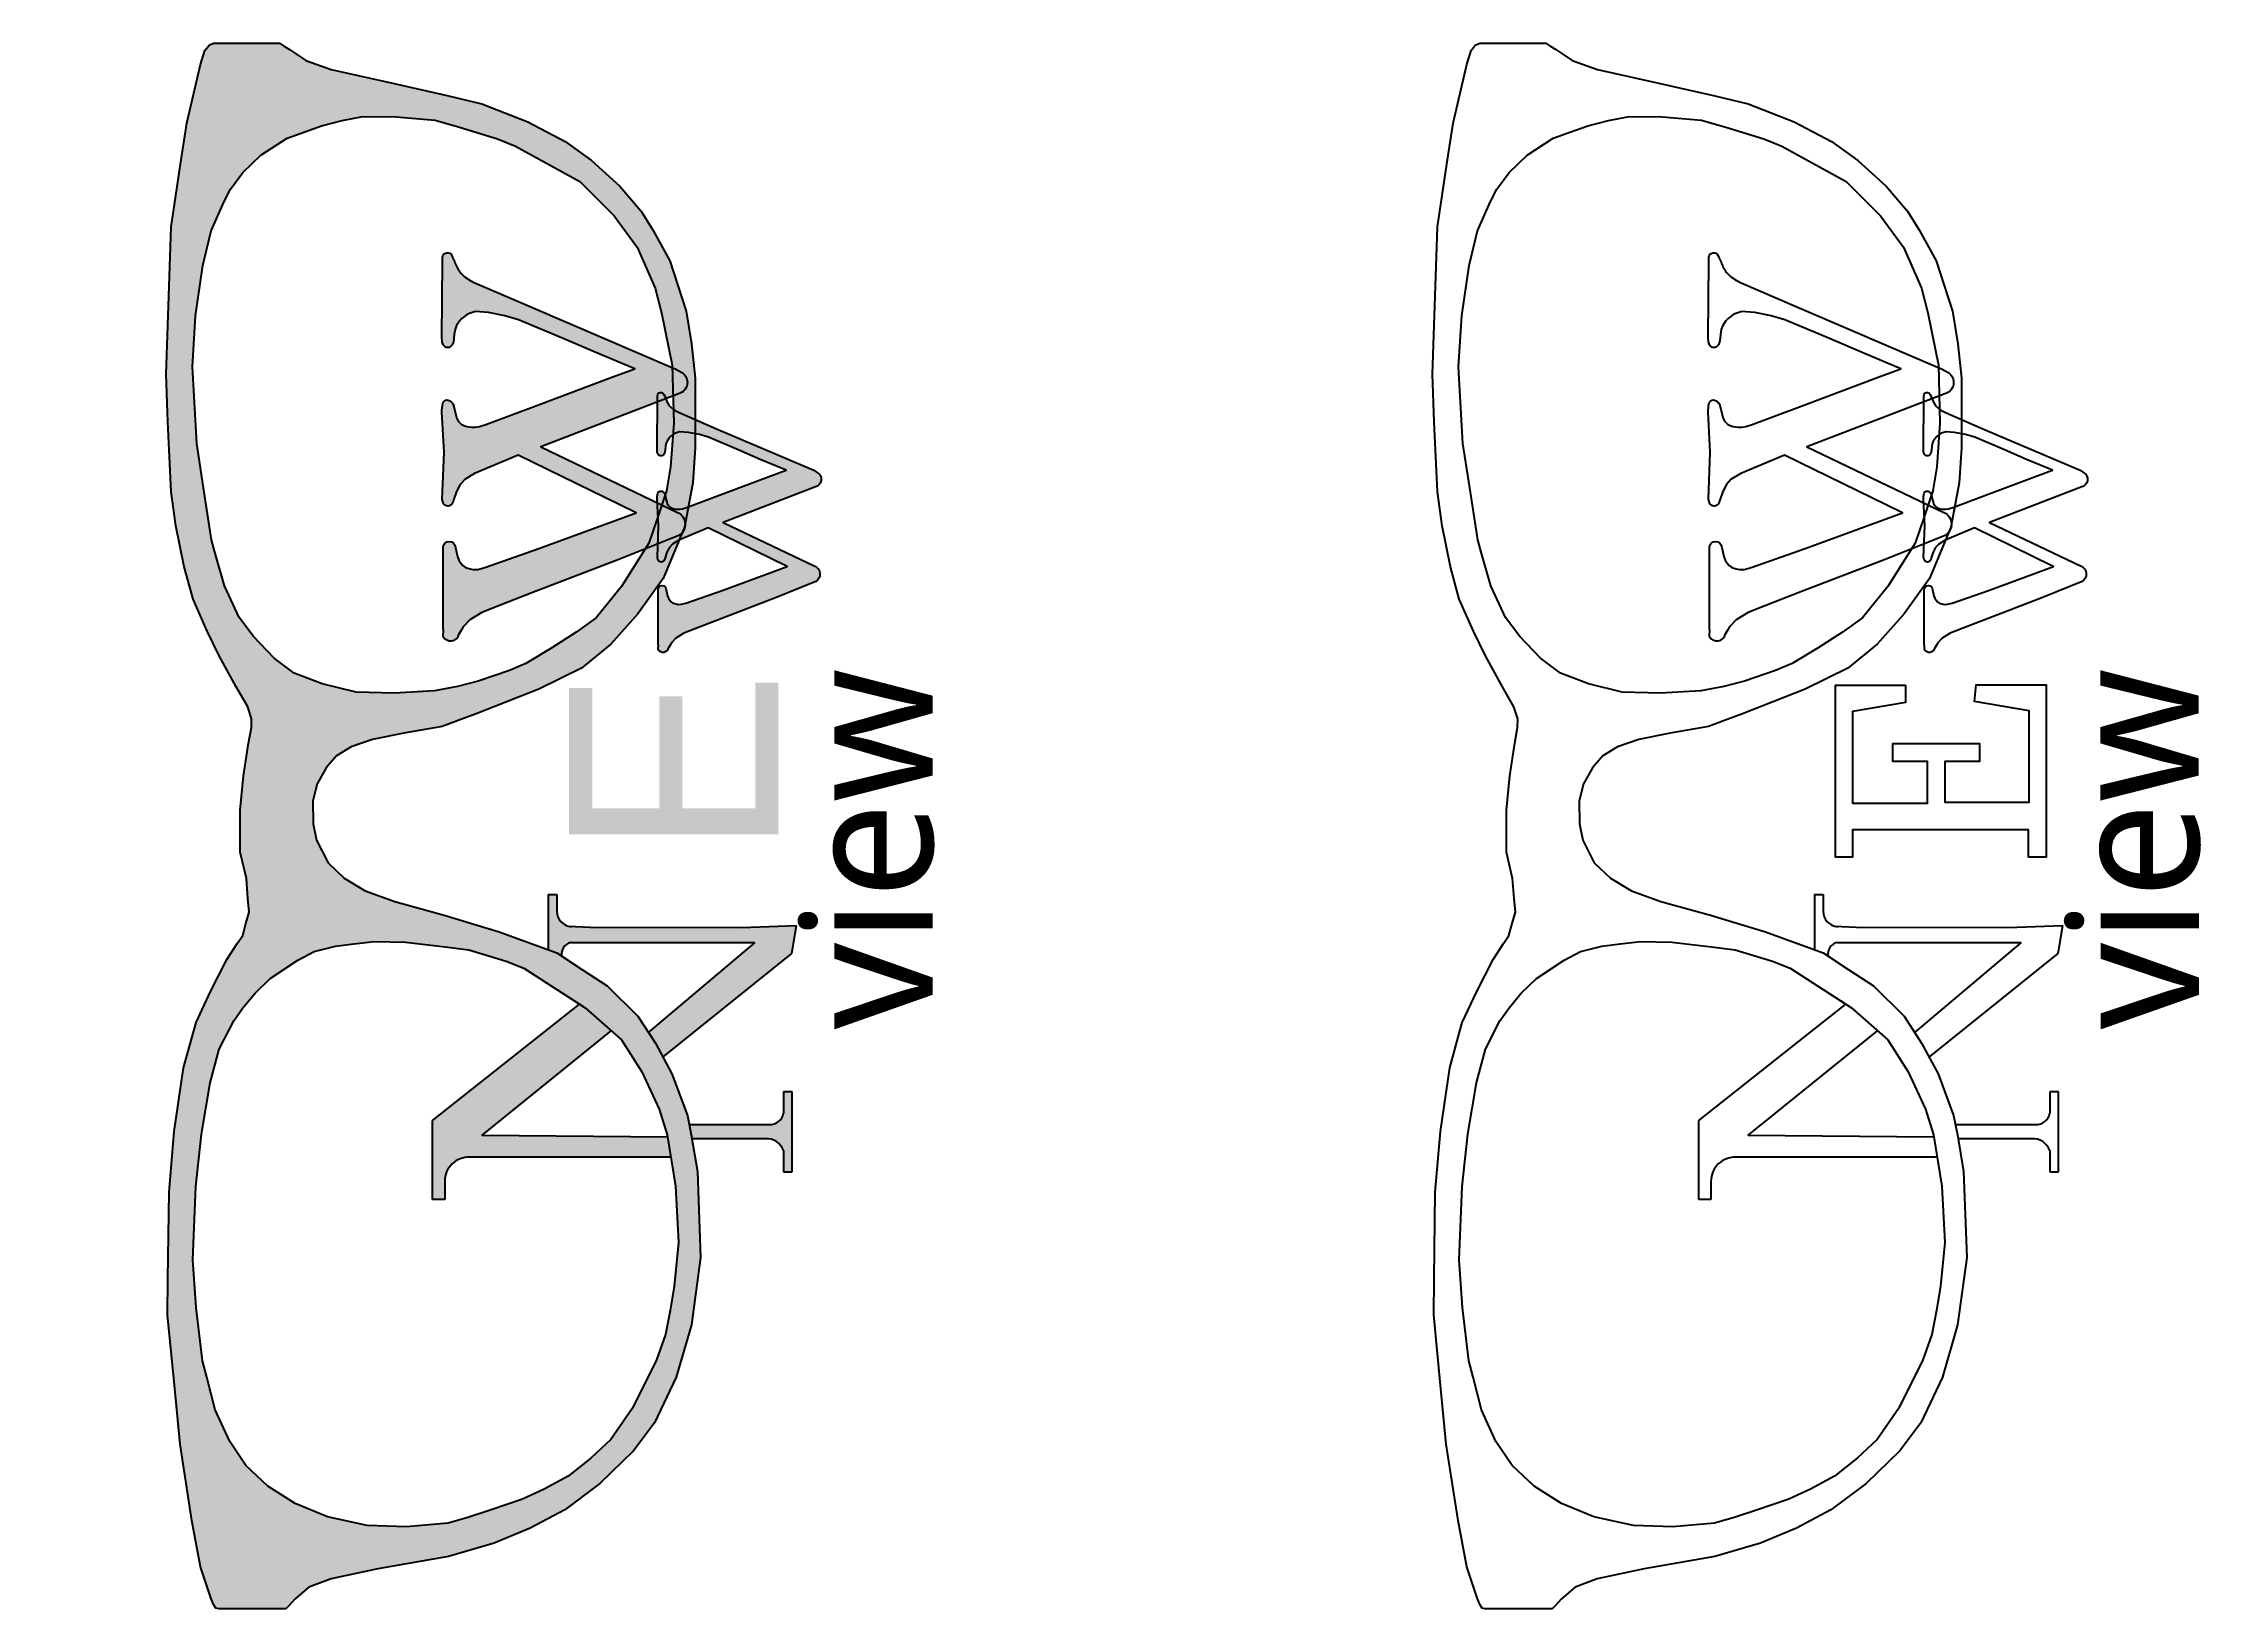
# Model space of a CAD drawing. Header units: millimetres. Extents: x -88727164121 to 1409438023, y -488056698 to 235964078476.
# Drawn here: x -109679971 to -109457376, y 8728565268 to 8728726762 of the extents above; entities that cross this region are included whole.
import ezdxf

# ---------------------------------------------------------------- set-up
doc = ezdxf.new("R2010")
doc.units = ezdxf.units.MM
doc.header["$MEASUREMENT"] = 0
doc.styles.add('Annotative', font='GOST Common.ttf')
doc.styles.add('MtXpl_Javanese_Text', font='javatext.ttf')

# ---------------------------------------------------------------- blocks, each defined once
blk = doc.blocks.new('W')
at = {"color": 123}
for points in [[(-266994, 736859), (-266792, 735952), (-266640, 735561), (-266452, 735260), (-266230, 735002), (-265960, 734818), (-265493, 734684), (-265174, 734593), (-264694, 734620), (-263977, 734800), (-258387, 736752), (-248354, 740465), (-248475, 740524), (-260516, 746405), (-265040, 744520), (-266010, 743913), (-266518, 743358), (-266888, 742665), (-267190, 741766), (-267282, 741490, -0.7105247), (-268271, 741479), (-268368, 741872), (-268175, 746708), (-268391, 750820, -0.0796475), (-268293, 751740, -0.5345049), (-267548, 751990, -0.0713952), (-267239, 751671, -0.1766194), (-267192, 751509), (-266855, 750169), (-266668, 749860), (-266411, 749605), (-266195, 749490), (-265956, 749398), (-265800, 749342), (-265586, 749303), (-265301, 749288), (-264936, 749298), (-264513, 749365), (-263860, 749557), (-258690, 751477), (-250857, 754431), (-248504, 755318), (-252509, 756970), (-255893, 758417), (-260479, 760365), (-261889, 760781), (-263588, 761123), (-264930, 761202), (-265746, 760945), (-266338, 760489), (-266591, 760209), (-266877, 759777), (-267040, 759360), (-267126, 758890), (-267148, 758419), (-267212, 758060), (-267212, 758060), (-267346, 757777, -0.6389092), (-268250, 757784), (-268378, 758095), (-268391, 758568), (-268343, 766349), (-268338, 766776, -0.8124983), (-267355, 766971, 0.0015157), (-266893, 765891, 0.1069856), (-266227, 764960, 0.0844409), (-264993, 764172), (-259235, 761690), (-244254, 755278), (-243651, 754913, -0.6716015), (-243995, 752723), (-258204, 747247), (-244078, 740498, -0.5893809), (-243935, 738115), (-250142, 735642), (-259109, 732188), (-262450, 730876), (-264263, 730178), (-265516, 729395), (-266189, 728690), (-266612, 727969), (-266407, 728317)], [(-268269, 728398), (-268269, 736859, -1), (-266994, 736859, 0)], [(-268286, 727716, 0.7118974), (-266612, 727969, 10.8744095)]]:
    blk.add_lwpolyline(points, format="xyb", dxfattribs=at)
blk.add_lwpolyline([(-268269, 728398), (-268287, 727716)], dxfattribs=at)

msp = doc.modelspace()

# ---------------------------------------------------------------- hatches: boundary and pattern name
at = {"true_color": 0x10b2cb}
h = msp.add_hatch(color=142, dxfattribs=at)
h.dxf.hatch_style = 1
h.paths.add_polyline_path([(-109649714.5, 8728653240.3), (-109648183.6, 8728654194.9), (-109645983.1, 8728654926), (-109642772.8, 8728655599), (-109638816.4, 8728656287), (-109636888.9, 8728656997.7), (-109635284.3, 8728657589.4), (-109628843.2, 8728660117), (-109624428.2, 8728662304), (-109621399.6, 8728664775.3), (-109618607.7, 8728667883), (-109615999.5, 8728671536.2), (-109614792.8, 8728674442.3), (-109613798.9, 8728676835.9), (-109612939.3, 8728681405.7), (-109612717.3, 8728685029), (-109612717.3, 8728692216.7), (-109613068.5, 8728695738.2), (-109613633.6, 8728699131.8), (-109615303.6, 8728704298.7), (-109617043.1, 8728707434.1), (-109618288.9, 8728709419.1), (-109620475.3, 8728712013.8), (-109623399, 8728714659.3), (-109626130.4, 8728716614.9), (-109629980, 8728718653.6), (-109634710.8, 8728720508.2), (-109638139.6, 8728721325.2), (-109643772, 8728722596), (-109650245, 8728724056.4), (-109652863.9, 8728724987.7), (-109653943, 8728725689.9), (-109654558.2, 8728726091.9), (-109655184.1, 8728726500.9), (-109655583.6, 8728726761.9), (-109662381.2, 8728726761.9), (-109662859.3, 8728726552.7), (-109663277.3, 8728726014.7), (-109663741, 8728724546.2), (-109665154.5, 8728718495.7), (-109665789.8, 8728714294.7), (-109666770.3, 8728707811.4), (-109667042.1, 8728699676.2), (-109667278.1, 8728692610.9), (-109667093.8, 8728687697.8), (-109666760.5, 8728680481.5), (-109666267.2, 8728676987.8), (-109665407.5, 8728672755.8), (-109664511.3, 8728669422), (-109663051.9, 8728666111.5), (-109661825.1, 8728663554.4), (-109660045.4, 8728660373.5), (-109658868.7, 8728658297.3), (-109658476.9, 8728657062.1), (-109658492.1, 8728656191.5), (-109658798.8, 8728654560.4), (-109659299, 8728651193.6), (-109659657.3, 8728647665), (-109659657.3, 8728643326.6), (-109659007.9, 8728640591.7), (-109658841.7, 8728638536.9), (-109658728.9, 8728637141.1), (-109659048.5, 8728635970), (-109659384.9, 8728634737.4), (-109659951.9, 8728633883), (-109661027.8, 8728632261.7), (-109662714.5, 8728628949.4), (-109664199.3, 8728625742.6), (-109665485.8, 8728621068.2), (-109666448.8, 8728614518.6), (-109666987.7, 8728608244.3), (-109667114.7, 8728599311.1), (-109667126.7, 8728595593.6), (-109666433.3, 8728588346.3), (-109665850.6, 8728582257.1), (-109664633, 8728574391), (-109663728.8, 8728569604), (-109662683.3, 8728566399.8), (-109662385.7, 8728565727.7), (-109662148.9, 8728565333.5), (-109661862, 8728565268.3), (-109654940.9, 8728565268.3), (-109654662.7, 8728565532.8), (-109653960.4, 8728566315.4), (-109652557.7, 8728567492.7), (-109650273.1, 8728568346.4), (-109645438.1, 8728569393.9), (-109638158.7, 8728570663.1), (-109633439.6, 8728572054.7), (-109629713.6, 8728573595.5), (-109626169.2, 8728575480.5), (-109622529.1, 8728578197.6), (-109619076.7, 8728581572.4), (-109616901.7, 8728584454), (-109614665.1, 8728589175.7), (-109613102.7, 8728594571.4), (-109612152.9, 8728601499.9), (-109612483.6, 8728610367.9), (-109613111.4, 8728614156.6), (-109613510.9, 8728616137.2), (-109615104.4, 8728620437.2), (-109616816.2, 8728623613.6), (-109618633.9, 8728626387), (-109621792.9, 8728629545.6), (-109624336.2, 8728631165.1), (-109626981.4, 8728632930.3), (-109632920.8, 8728635099.5), (-109638596.1, 8728636821.8), (-109643705.9, 8728638237.5), (-109646739, 8728639335.9), (-109648905.7, 8728640637.3), (-109650581, 8728642227.3), (-109651765.6, 8728644539.5), (-109652112.2, 8728646244.8), (-109652141.1, 8728648615.1), (-109651707.8, 8728650349.9), (-109650783.5, 8728651998)])
h.paths.add_polyline_path([(-109654065.7, 8728661793.7), (-109656123.6, 8728663309.5), (-109658277, 8728665554.7), (-109659760.5, 8728667531.3), (-109661254.5, 8728670789), (-109662269, 8728674275.2), (-109662601.6, 8728675522.9), (-109663438.2, 8728680889.7), (-109664129.3, 8728685458.1), (-109664578.6, 8728693361.4), (-109664245.7, 8728698651), (-109663487.9, 8728703827.7), (-109662648, 8728707392.8), (-109661296.7, 8728710444.9), (-109660628.4, 8728711700.7), (-109659373.4, 8728713412.5), (-109657520.3, 8728715222.4), (-109654810.2, 8728716954.3), (-109652988.8, 8728717604.9), (-109651239.2, 8728718221.9), (-109649114.4, 8728718779.6), (-109647003.2, 8728719197.9), (-109643558.5, 8728719177.1), (-109639526.5, 8728718801.9), (-109637029, 8728718110.2), (-109633094.7, 8728716881.2), (-109631233.8, 8728716127.8), (-109624591.2, 8728712508.9), (-109621057, 8728708941.3), (-109618682, 8728705721.3), (-109616835.5, 8728701493.1), (-109616179.2, 8728698961.5), (-109615084.9, 8728693556.1), (-109615078.4, 8728693310.7), (-109614695.1, 8728693146.6), (-109614091.6, 8728692781.7, -0.67160153), (-109614435.6, 8728690591.9), (-109614999.6, 8728690374.6), (-109614924.7, 8728687578.7), (-109615237.8, 8728683061), (-109615673.4, 8728680603.1), (-109616149.1, 8728679145.6), (-109614518.7, 8728678366.7, -0.58938086), (-109614375.7, 8728675983.8), (-109617862.3, 8728674595.2), (-109620311.7, 8728670706.4), (-109622910.8, 8728667497.7), (-109624977.9, 8728666007.5), (-109627489.9, 8728664388.6), (-109630165.1, 8728662765.2), (-109631876.2, 8728662057.8), (-109635093.4, 8728660970.1), (-109637224.9, 8728660401.2), (-109639586.9, 8728659941.8), (-109643737.6, 8728659709.4), (-109647696, 8728659806.8), (-109651197, 8728660670.2)], flags=16)
h.paths.add_polyline_path([(-109649816.3, 8728633619.4), (-109647930.4, 8728633874.1), (-109645805.6, 8728634096.3), (-109642590, 8728634027.8), (-109638489.3, 8728633548.8), (-109636047.5, 8728633257.4), (-109632193.4, 8728632079.4), (-109630379.8, 8728631347.4), (-109624056.1, 8728627267.3), (-109620291.3, 8728623959.5), (-109618218.2, 8728620674.9), (-109616406.5, 8728616791.5), (-109615581.4, 8728614167.4), (-109614725.1, 8728608859.3), (-109614431.7, 8728603039), (-109614865, 8728598554.1), (-109615283.4, 8728596057.8), (-109615776.3, 8728593565.9), (-109616680.1, 8728590945.4), (-109619164.9, 8728585973.4), (-109621409.8, 8728582727.8), (-109623475, 8728580803.8), (-109625815.4, 8728578966.2), (-109628273.9, 8728577605), (-109630531.4, 8728576579), (-109633748.5, 8728575491.2), (-109636162.3, 8728574675.1), (-109638180.3, 8728574119.5), (-109642485.4, 8728573736.9), (-109646542.6, 8728573853), (-109650627, 8728574774.4), (-109653983.2, 8728576131.2), (-109656790.2, 8728577906.2), (-109659048.5, 8728580037.8), (-109660726, 8728582523.4), (-109662220, 8728585781.2), (-109663097.2, 8728589161.4), (-109663530.9, 8728590832.7), (-109664194, 8728596350), (-109664517.8, 8728601281), (-109664217.9, 8728608821.7), (-109663631.5, 8728614231.7), (-109662750.2, 8728619527.3), (-109661797.4, 8728623002.3), (-109660315.2, 8728625905.2), (-109659363.6, 8728627259.3), (-109658115.8, 8728628767.5), (-109656538.8, 8728630288.5), (-109653709.2, 8728632190.2), (-109652007.3, 8728633065.2)], flags=16)
h = msp.add_hatch(color=123)
h.dxf.hatch_style = 1
h.paths.add_polyline_path([(-109621361.5, 8728624899.7), (-109624056.1, 8728627267.3), (-109624643.2, 8728627646.1), (-109639806.9, 8728615652.8), (-109639806.9, 8728607481.1), (-109638548.6, 8728607481.1), (-109638548.6, 8728609361.2, -0.42201723), (-109635979.8, 8728611862.6), (-109635135.3, 8728611862.6), (-109615209.6, 8728611862.6), (-109615543.5, 8728613932.7), (-109634727.6, 8728614081.3)])
h.paths.add_polyline_path([(-109602692, 8728618600.5), (-109603604.5, 8728618600.5), (-109603604.5, 8728616383, -0.39287875), (-109605042.6, 8728615230), (-109613327.9, 8728615230), (-109613111.4, 8728614156.6), (-109613042.3, 8728613739.2), (-109605463.7, 8728613739.2, -0.35175614), (-109603604.5, 8728612532.4), (-109603604.5, 8728610359), (-109602692, 8728610359)])
h.paths.add_polyline_path([(-109593025.5, 8728657473.7), (-109593025.5, 8728717398.1), (-109679971.3, 8728717398.1), (-109679971.3, 8728657473.7)], flags=9)
h.paths.add_polyline_path([(-109584079.6, 8728662381.6), (-109584079.6, 8728705983.3), (-109647342.3, 8728705983.3), (-109647342.3, 8728662381.6)], flags=9)
at = {"true_color": 0x62baa8}
h = msp.add_hatch(color=123, dxfattribs=at)
h.dxf.hatch_style = 1
h.paths.add_polyline_path([(-109615929.5, 8728690523.8, 0.0009142), (-109615743.4, 8728690087.9), (-109614999.6, 8728690374.6), (-109615078.4, 8728693310.7), (-109629676.1, 8728699558.5), (-109635434.2, 8728702041.1, -0.08444093), (-109636668.1, 8728702829.3, -0.10698563), (-109637333.5, 8728703759.7, -0.00151568), (-109637795.8, 8728704839.5, 0.81249835), (-109638779.3, 8728704644.9), (-109638783.9, 8728704218.4), (-109638832.2, 8728696436.8), (-109638818.4, 8728695963.8), (-109638690.8, 8728695653, 0.63890918), (-109637786.7, 8728695646.1), (-109637653, 8728695929.3), (-109637588.5, 8728696288.1), (-109637566.9, 8728696758.7), (-109637480.4, 8728697229.3), (-109637318.3, 8728697645.8), (-109637031.8, 8728698078.5), (-109636779, 8728698358.4), (-109636186.6, 8728698813.7), (-109635371.1, 8728699071.4), (-109634028.4, 8728698992.4), (-109632330.2, 8728698649.6), (-109630920, 8728698234), (-109626334, 8728696286.2), (-109622949.6, 8728694838.7), (-109618945.1, 8728693187.1), (-109621298.3, 8728692299.6), (-109629130.8, 8728689345.6), (-109634300.4, 8728687426.2), (-109634954, 8728687233.8), (-109635376.9, 8728687166.5), (-109635741.7, 8728687157), (-109636027.2, 8728687171.9), (-109636241.3, 8728687210.6), (-109636397, 8728687267.4), (-109636636.2, 8728687359), (-109636851.8, 8728687474.3), (-109637109.2, 8728687728.9), (-109637295.8, 8728688038.3), (-109637633.1, 8728689377.8, 0.17661944), (-109637679.4, 8728689539.9, 0.07139517), (-109637989.3, 8728689859.3, 0.53450492), (-109638734.2, 8728689609.3, 0.07964755), (-109638832.4, 8728688688.6), (-109638615.6, 8728684577), (-109638808.9, 8728679740.5), (-109638712.3, 8728679347.8, 0.71052468), (-109637723.3, 8728679359.1), (-109637630.7, 8728679634.8), (-109637329, 8728680533.6), (-109636958.8, 8728681226.7), (-109636451.4, 8728681782.4), (-109635480.5, 8728682388.9), (-109630957.1, 8728684273.7), (-109618915.4, 8728678393.3), (-109618794.5, 8728678334.1), (-109628828, 8728674621.4), (-109634417.9, 8728672668.7), (-109635134.5, 8728672489.4), (-109635615.1, 8728672461.7), (-109635934.4, 8728672553.4), (-109636400.9, 8728672687.4), (-109636670.4, 8728672871.1), (-109636893, 8728673129), (-109637080.5, 8728673430), (-109637232.8, 8728673820.8), (-109637434.7, 8728674727.7, 1), (-109638709.8, 8728674727.7), (-109638709.8, 8728666266.8), (-109638728.3, 8728665587.9, 0.71332394), (-109637052.5, 8728665837.9), (-109636629.7, 8728666558.6), (-109635956.5, 8728667263.6), (-109634704, 8728668047), (-109632891.2, 8728668744.5), (-109629549.6, 8728670056.8), (-109620583.2, 8728673511.5), (-109617862.3, 8728674595.2), (-109617489.6, 8728675186.8), (-109616585.9, 8728677807.4), (-109616531, 8728677975.4), (-109616604.2, 8728679363.1), (-109628645, 8728685115.8), (-109616592.7, 8728689760.6), (-109616590.5, 8728690108.4), (-109616587.4, 8728690393.6, -0.81249835)])
h.paths.add_polyline_path([(-109615929.5, 8728690523.8, 0.81249835), (-109616587.4, 8728690393.6), (-109616590.5, 8728690108.4), (-109616592.7, 8728689760.6), (-109615743.4, 8728690087.9, -0.0009142)], flags=17)
h.paths.add_polyline_path([(-109616149.1, 8728679145.6), (-109616604.2, 8728679363.1), (-109616531, 8728677975.4)], flags=17)
h.paths.add_polyline_path([(-109615816.6, 8728680164.1), (-109615820.6, 8728680180, 0.17661944), (-109615851.6, 8728680288.4, 0.07139517), (-109616059, 8728680502.1, 0.53450492), (-109616557.2, 8728680334.8, 0.07964755), (-109616622.9, 8728679718.9), (-109616604.2, 8728679363.1), (-109616149.1, 8728679145.6)], flags=17)
at = {"true_color": 0x10b2cb}
h = msp.add_hatch(color=142, dxfattribs=at)
h.dxf.hatch_style = 1
h.paths.add_polyline_path([(-109614518.7, 8728678366.7), (-109616149.1, 8728679145.6), (-109616531, 8728677975.4), (-109616477.9, 8728676968.2), (-109616551.9, 8728675117.1), (-109614375.7, 8728675983.8, 0.09141139), (-109614013, 8728676320.3), (-109613798.9, 8728676835.9), (-109613742.5, 8728677135.7, 0.28893336)])
h.paths.add_polyline_path([(-109616477.9, 8728676968.2), (-109616531, 8728677975.4), (-109616585.9, 8728677807.4), (-109617489.6, 8728675186.8), (-109617862.3, 8728674595.2), (-109616551.9, 8728675117.1)])
h.paths.add_polyline_path([(-109614091.6, 8728692781.7), (-109614695.1, 8728693146.6), (-109615078.4, 8728693310.7), (-109614999.6, 8728690374.6), (-109614435.6, 8728690591.9, 0.67160153)])
at = {"true_color": 0x62baa8}
h = msp.add_hatch(color=123, dxfattribs=at)
h.dxf.hatch_style = 1
h.paths.add_polyline_path([(-109600301.5, 8728680992.2, 0.67160153), (-109600071.3, 8728682457.2), (-109600475.1, 8728682701.3), (-109610497.4, 8728686990.9), (-109612717.3, 8728687948), (-109612717.3, 8728686472.5), (-109612273, 8728686382.8), (-109611329.6, 8728686104.8), (-109608261.5, 8728684801.7), (-109605997.4, 8728683833.3), (-109603318.3, 8728682728.4), (-109604892.6, 8728682134.6), (-109610132.6, 8728680158.4), (-109613402.3, 8728678944.4), (-109613742.5, 8728677135.7, -0.16152662), (-109614013, 8728676320.3), (-109614345.8, 8728675518.8), (-109611354.4, 8728676765.3), (-109603298.5, 8728672831.3), (-109603217.6, 8728672791.7), (-109609930, 8728670307.9), (-109613669.6, 8728669001.5), (-109614149.1, 8728668881.6), (-109614470.6, 8728668863.1), (-109614684.2, 8728668924.4), (-109614996.3, 8728669014.1), (-109615176.6, 8728669137), (-109615325.5, 8728669309.5), (-109615450.9, 8728669510.8), (-109615552.8, 8728669772.3), (-109615687.9, 8728670379, 1), (-109616540.9, 8728670379), (-109616540.9, 8728664718.7), (-109616553.3, 8728664264.5, 0.71332394), (-109615432.2, 8728664431.7), (-109615149.4, 8728664913.9), (-109614699, 8728665385.6), (-109613861, 8728665909.6), (-109612648.3, 8728666376.3), (-109610412.8, 8728667254.2), (-109604414.2, 8728669565.4), (-109600261.4, 8728671219.4, 0.58938086), (-109600357.1, 8728672813.5), (-109609807.6, 8728677328.7)])
h.paths.add_polyline_path([(-109614962.9, 8728689004, -0.02355703), (-109615175.1, 8728689179, -0.10698563), (-109615620.2, 8728689801.5, -0.00060148), (-109615743.4, 8728690087.9), (-109616592.7, 8728689760.6), (-109616622.9, 8728684902.5), (-109616613.6, 8728684586), (-109616528.2, 8728684378.1, 0.63890918), (-109615923.4, 8728684373.5), (-109615833.9, 8728684562.9), (-109615790.8, 8728684803), (-109615776.3, 8728685117.8), (-109615718.5, 8728685432.6), (-109615610, 8728685711.2), (-109615418.4, 8728686000.7), (-109615249.2, 8728686188), (-109615008.2, 8728686373.2), (-109614924.7, 8728687578.7)])
h.paths.add_polyline_path([(-109630660.5, 8728680581.4), (-109630660.2, 8728680581.4), (-109630660.2, 8728680581.7), (-109630660.5, 8728680581.7)], flags=24)
h = msp.add_hatch(color=123, dxfattribs=at)
h.dxf.hatch_style = 1
h.paths.add_polyline_path([(-109621361.5, 8728624899.7), (-109624056.1, 8728627267.3), (-109624643.2, 8728627646.1), (-109639806.9, 8728615652.8), (-109639806.9, 8728607481.1), (-109638548.6, 8728607481.1), (-109638548.6, 8728609361.2, -0.42201741), (-109635979.8, 8728611862.6), (-109635135.3, 8728611862.6), (-109615209.6, 8728611862.6), (-109615543.5, 8728613932.7), (-109634727.6, 8728614081.3)])
h.paths.add_polyline_path([(-109602261.4, 8728635728.7), (-109607922.2, 8728635506.1), (-109623571.6, 8728635545.4), (-109625042.7, 8728635617.6), (-109625713.2, 8728635654, -0.34684633), (-109626974.1, 8728637234.7), (-109626974.1, 8728638938.2), (-109627865.7, 8728638938.2), (-109627865.7, 8728633253.3), (-109626981.4, 8728632930.3), (-109626508.6, 8728632614.7, -0.33618154), (-109625579.6, 8728634006.8), (-109606548.8, 8728634006.8), (-109617539.6, 8728624717.3), (-109616816.2, 8728623613.6), (-109616032, 8728622158.4), (-109602736.4, 8728632855.2)])
h = msp.add_hatch(color=123, dxfattribs=at)
h.dxf.hatch_style = 1
h.paths.add_polyline_path([(-109602692, 8728618600.5), (-109603604.5, 8728618600.5), (-109603604.5, 8728616383, -0.39287875), (-109605042.6, 8728615230), (-109613327.9, 8728615230), (-109613111.4, 8728614156.6), (-109613042.3, 8728613739.2), (-109605463.7, 8728613739.2, -0.35175614), (-109603604.5, 8728612532.4), (-109603604.5, 8728610359), (-109602692, 8728610359)])

# ---------------------------------------------------------------- linework, layer by layer
at = {"color": 123, "true_color": 0x62baa8}
for p, q in [((-109627865.7, 8728638938.2), (-109626974.1, 8728638938.2)), ((-109627865.7, 8728638938.2), (-109627865.7, 8728633253.3)), ((-109626974.1, 8728638938.2), (-109626974.1, 8728637234.7)), ((-109497231.3, 8728638938.2), (-109496339.7, 8728638938.2)), ((-109497231.3, 8728638938.2), (-109497231.3, 8728633253.3)), ((-109496339.7, 8728638938.2), (-109496339.7, 8728637234.7)), ((-109625042.7, 8728635617.6), (-109625713.2, 8728635654)), ((-109625579.6, 8728634006.8), (-109606548.8, 8728634006.8)), ((-109623571.6, 8728635545.4), (-109625042.7, 8728635617.6)), ((-109607922.2, 8728635506.1), (-109623571.6, 8728635545.4)), ((-109606548.8, 8728634006.8), (-109617539.6, 8728624717.3)), ((-109602261.4, 8728635728.7), (-109607922.2, 8728635506.1)), ((-109602736.4, 8728632855.2), (-109602261.4, 8728635728.7)), ((-109494408.3, 8728635617.6), (-109495078.8, 8728635654)), ((-109494945.1, 8728634006.8), (-109475914.3, 8728634006.8)), ((-109492937.1, 8728635545.4), (-109494408.3, 8728635617.6)), ((-109477287.8, 8728635506.1), (-109492937.1, 8728635545.4)), ((-109475914.3, 8728634006.8), (-109486905.1, 8728624717.3)), ((-109471626.9, 8728635728.7), (-109477287.8, 8728635506.1)), ((-109472102, 8728632855.2), (-109471626.9, 8728635728.7)), ((-109616032, 8728622158.4), (-109602736.4, 8728632855.2)), ((-109485397.5, 8728622158.4), (-109472102, 8728632855.2)), ((-109639806.9, 8728615652.8), (-109624643.2, 8728627646.1)), ((-109509172.5, 8728615652.8), (-109494008.8, 8728627646.1)), ((-109634727.6, 8728614081.3), (-109621361.5, 8728624899.7)), ((-109504093.2, 8728614081.3), (-109490727, 8728624899.7)), ((-109602692, 8728618600.5), (-109603604.5, 8728618600.5)), ((-109603604.5, 8728618600.5), (-109603604.5, 8728616383)), ((-109602692, 8728610359), (-109602692, 8728618600.5)), ((-109472057.5, 8728618600.5), (-109472970, 8728618600.5)), ((-109472970, 8728618600.5), (-109472970, 8728616383)), ((-109472057.5, 8728610359), (-109472057.5, 8728618600.5)), ((-109639806.9, 8728607481.1), (-109639806.9, 8728615652.8)), ((-109615543.5, 8728613932.7), (-109634727.6, 8728614081.3)), ((-109613327.9, 8728615230), (-109605042.6, 8728615230)), ((-109605463.7, 8728613739.2), (-109613042.3, 8728613739.2)), ((-109509172.5, 8728607481.1), (-109509172.5, 8728615652.8)), ((-109484909.1, 8728613932.7), (-109504093.2, 8728614081.3)), ((-109482693.5, 8728615230), (-109474408.1, 8728615230)), ((-109474829.2, 8728613739.2), (-109482407.8, 8728613739.2)), ((-109635135.3, 8728611862.6), (-109635979.8, 8728611862.6)), ((-109615209.6, 8728611862.6), (-109635135.3, 8728611862.6)), ((-109603604.5, 8728612532.4), (-109603604.5, 8728610359)), ((-109504500.9, 8728611862.6), (-109505345.4, 8728611862.6)), ((-109484575.1, 8728611862.6), (-109504500.9, 8728611862.6)), ((-109472970, 8728612532.4), (-109472970, 8728610359)), ((-109638548.6, 8728609361.2), (-109638548.6, 8728607481.1)), ((-109603604.5, 8728610359), (-109602692, 8728610359)), ((-109507914.1, 8728609361.2), (-109507914.1, 8728607481.1)), ((-109472970, 8728610359), (-109472057.5, 8728610359)), ((-109638548.6, 8728607481.1), (-109639806.9, 8728607481.1)), ((-109507914.1, 8728607481.1), (-109509172.5, 8728607481.1))]:
    msp.add_line(p, q, dxfattribs=at)
at = {"color": 18, "true_color": 0x000000}
for points in [[(-109662683.3, 8728566399.8), (-109663728.8, 8728569604), (-109664633, 8728574391), (-109665850.6, 8728582257.1), (-109666433.3, 8728588346.3), (-109667126.7, 8728595593.6), (-109667114.7, 8728599311.1), (-109666987.7, 8728608244.3), (-109666448.8, 8728614518.6), (-109665485.8, 8728621068.2), (-109664199.3, 8728625742.6), (-109662714.5, 8728628949.4), (-109661027.8, 8728632261.7), (-109659951.9, 8728633883), (-109659384.9, 8728634737.4), (-109659048.5, 8728635970), (-109658728.9, 8728637141.1), (-109658841.7, 8728638536.9), (-109659007.9, 8728640591.7), (-109659657.3, 8728643326.6), (-109659657.3, 8728647665), (-109659299, 8728651193.6), (-109658798.8, 8728654560.4), (-109658492.1, 8728656191.5), (-109658476.9, 8728657062.1), (-109658868.7, 8728658297.3), (-109660045.4, 8728660373.5), (-109661825.1, 8728663554.4), (-109663051.9, 8728666111.5), (-109664511.3, 8728669422), (-109665407.5, 8728672755.8), (-109666267.2, 8728676987.8), (-109666760.5, 8728680481.5), (-109667093.8, 8728687697.8), (-109667278.1, 8728692610.9), (-109667042.1, 8728699676.2), (-109666770.3, 8728707811.4), (-109665789.8, 8728714294.7), (-109665154.5, 8728718495.7), (-109663741, 8728724546.2), (-109663277.3, 8728726014.7), (-109662859.3, 8728726552.7), (-109662381.2, 8728726761.9), (-109655583.6, 8728726761.9), (-109655184.1, 8728726500.9), (-109654558.2, 8728726091.9), (-109653943, 8728725689.9), (-109652863.9, 8728724987.7), (-109650245, 8728724056.4), (-109643772, 8728722596), (-109638139.6, 8728721325.2), (-109634710.8, 8728720508.2), (-109629980, 8728718653.6), (-109626130.4, 8728716614.9), (-109623399, 8728714659.3), (-109620475.3, 8728712013.8), (-109618288.9, 8728709419.1), (-109617043.1, 8728707434.1), (-109615303.6, 8728704298.7), (-109613633.6, 8728699131.8), (-109613068.5, 8728695738.2), (-109612717.3, 8728692216.7), (-109612717.3, 8728685029), (-109612939.3, 8728681405.7), (-109613798.9, 8728676835.9), (-109614792.8, 8728674442.3), (-109615999.5, 8728671536.2), (-109618607.7, 8728667883), (-109621399.6, 8728664775.3), (-109624428.2, 8728662304), (-109628843.2, 8728660117), (-109635284.3, 8728657589.4), (-109636888.9, 8728656997.7), (-109638816.4, 8728656287), (-109642772.8, 8728655599), (-109645983.1, 8728654926), (-109648183.6, 8728654194.9), (-109649714.5, 8728653240.3), (-109650783.5, 8728651998), (-109651707.8, 8728650349.9), (-109652141.1, 8728648615.1), (-109652112.2, 8728646244.8), (-109651765.6, 8728644539.5), (-109650581, 8728642227.3), (-109648905.7, 8728640637.3), (-109646739, 8728639335.9), (-109643705.9, 8728638237.5), (-109638596.1, 8728636821.8), (-109632920.8, 8728635099.5), (-109626981.4, 8728632930.3), (-109624336.2, 8728631165.1), (-109621792.9, 8728629545.6), (-109618633.9, 8728626387), (-109616816.2, 8728623613.6), (-109615104.4, 8728620437.2), (-109613510.9, 8728616137.2), (-109613111.4, 8728614156.6), (-109612483.6, 8728610367.9), (-109612152.9, 8728601499.9), (-109613102.7, 8728594571.4), (-109614665.1, 8728589175.7), (-109616901.7, 8728584454), (-109619076.7, 8728581572.4), (-109622529.1, 8728578197.6), (-109626169.2, 8728575480.5), (-109629713.6, 8728573595.5), (-109633439.6, 8728572054.7), (-109638158.7, 8728570663.1), (-109645438.1, 8728569393.9), (-109650273.1, 8728568346.4), (-109652557.7, 8728567492.7), (-109653960.4, 8728566315.4), (-109654662.7, 8728565532.8), (-109654940.9, 8728565268.3), (-109661862, 8728565268.3), (-109662148.9, 8728565333.5), (-109662385.7, 8728565727.7), (-109662683.3, 8728566399.8)], [(-109532048.8, 8728566399.8), (-109533094.4, 8728569604), (-109533998.5, 8728574391), (-109535216.2, 8728582257.1), (-109535798.8, 8728588346.3), (-109536492.2, 8728595593.6), (-109536480.2, 8728599311.1), (-109536353.3, 8728608244.3), (-109535814.4, 8728614518.6), (-109534851.3, 8728621068.2), (-109533564.9, 8728625742.6), (-109532080, 8728628949.4), (-109530393.3, 8728632261.7), (-109529317.4, 8728633883), (-109528750.5, 8728634737.4), (-109528414, 8728635970), (-109528094.4, 8728637141.1), (-109528207.3, 8728638536.9), (-109528373.5, 8728640591.7), (-109529022.9, 8728643326.6), (-109529022.9, 8728647665), (-109528664.5, 8728651193.6), (-109528164.3, 8728654560.4), (-109527857.6, 8728656191.5), (-109527842.4, 8728657062.1), (-109528234.3, 8728658297.3), (-109529410.9, 8728660373.5), (-109531190.7, 8728663554.4), (-109532417.5, 8728666111.5), (-109533876.9, 8728669422), (-109534773, 8728672755.8), (-109535632.7, 8728676987.8), (-109536126, 8728680481.5), (-109536459.3, 8728687697.8), (-109536643.6, 8728692610.9), (-109536407.6, 8728699676.2), (-109536135.9, 8728707811.4), (-109535155.4, 8728714294.7), (-109534520, 8728718495.7), (-109533106.5, 8728724546.2), (-109532642.9, 8728726014.7), (-109532224.8, 8728726552.7), (-109531746.7, 8728726761.9), (-109524949.1, 8728726761.9), (-109524549.7, 8728726500.9), (-109523923.8, 8728726091.9), (-109523308.5, 8728725689.9), (-109522229.5, 8728724987.7), (-109519610.6, 8728724056.4), (-109513137.5, 8728722596), (-109507505.1, 8728721325.2), (-109504076.4, 8728720508.2), (-109499345.5, 8728718653.6), (-109495496, 8728716614.9), (-109492764.6, 8728714659.3), (-109489840.8, 8728712013.8), (-109487654.4, 8728709419.1), (-109486408.6, 8728707434.1), (-109484669.1, 8728704298.7), (-109482999.2, 8728699131.8), (-109482434, 8728695738.2), (-109482082.9, 8728692216.7), (-109482082.9, 8728685029), (-109482304.8, 8728681405.7), (-109483164.5, 8728676835.9), (-109484158.3, 8728674442.3), (-109485365, 8728671536.2), (-109487973.3, 8728667883), (-109490765.1, 8728664775.3), (-109493793.7, 8728662304), (-109498208.8, 8728660117), (-109504649.9, 8728657589.4), (-109506254.4, 8728656997.7), (-109508181.9, 8728656287), (-109512138.4, 8728655599), (-109515348.7, 8728654926), (-109517549.2, 8728654194.9), (-109519080, 8728653240.3), (-109520149.1, 8728651998), (-109521073.4, 8728650349.9), (-109521506.6, 8728648615.1), (-109521477.7, 8728646244.8), (-109521131.1, 8728644539.5), (-109519946.5, 8728642227.3), (-109518271.3, 8728640637.3), (-109516104.6, 8728639335.9), (-109513071.4, 8728638237.5), (-109507961.6, 8728636821.8), (-109502286.3, 8728635099.5), (-109496346.9, 8728632930.3), (-109493701.8, 8728631165.1), (-109491158.5, 8728629545.6), (-109487999.5, 8728626387), (-109486181.7, 8728623613.6), (-109484470, 8728620437.2), (-109482876.4, 8728616137.2), (-109482477, 8728614156.6), (-109481849.1, 8728610367.9), (-109481518.5, 8728601499.9), (-109482468.2, 8728594571.4), (-109484030.6, 8728589175.7), (-109486267.2, 8728584454), (-109488442.2, 8728581572.4), (-109491894.6, 8728578197.6), (-109495534.7, 8728575480.5), (-109499079.1, 8728573595.5), (-109502805.1, 8728572054.7), (-109507524.2, 8728570663.1), (-109514803.7, 8728569393.9), (-109519638.7, 8728568346.4), (-109521923.3, 8728567492.7), (-109523325.9, 8728566315.4), (-109524028.3, 8728565532.8), (-109524306.5, 8728565268.3), (-109531227.6, 8728565268.3), (-109531514.5, 8728565333.5), (-109531751.3, 8728565727.7), (-109532048.8, 8728566399.8)], [(-109654065.7, 8728661793.7), (-109656123.6, 8728663309.5), (-109658277, 8728665554.7), (-109659760.5, 8728667531.3), (-109661254.5, 8728670789), (-109662269, 8728674275.2), (-109662601.6, 8728675522.9), (-109663438.2, 8728680889.7), (-109664129.3, 8728685458.1), (-109664578.6, 8728693361.4), (-109664245.7, 8728698651), (-109663487.9, 8728703827.7), (-109662648, 8728707392.8), (-109661296.7, 8728710444.9), (-109660628.4, 8728711700.7), (-109659373.4, 8728713412.5), (-109657520.3, 8728715222.4), (-109654810.2, 8728716954.3), (-109652988.8, 8728717604.9), (-109651239.2, 8728718221.9), (-109649114.4, 8728718779.6), (-109647003.2, 8728719197.9), (-109643558.5, 8728719177.1), (-109639526.5, 8728718801.9), (-109637029, 8728718110.2), (-109633094.7, 8728716881.2), (-109631233.8, 8728716127.8), (-109624591.2, 8728712508.9), (-109621057, 8728708941.3), (-109618682, 8728705721.3), (-109616835.5, 8728701493.1), (-109616179.2, 8728698961.5), (-109615084.9, 8728693556.1), (-109614924.7, 8728687578.7), (-109615237.8, 8728683061), (-109615673.4, 8728680603.1), (-109616585.9, 8728677807.4), (-109617489.6, 8728675186.8), (-109620311.7, 8728670706.4), (-109622910.8, 8728667497.7), (-109624977.9, 8728666007.5), (-109627489.9, 8728664388.6), (-109630165.1, 8728662765.2), (-109631876.2, 8728662057.8), (-109635093.4, 8728660970.1), (-109637224.9, 8728660401.2), (-109639586.9, 8728659941.8), (-109643737.6, 8728659709.4), (-109647696, 8728659806.8), (-109651197, 8728660670.2), (-109654065.7, 8728661793.7)], [(-109523431.2, 8728661793.7), (-109525489.2, 8728663309.5), (-109527642.5, 8728665554.7), (-109529126.1, 8728667531.3), (-109530620, 8728670789), (-109531634.6, 8728674275.2), (-109531967.1, 8728675522.9), (-109532803.8, 8728680889.7), (-109533494.8, 8728685458.1), (-109533944.2, 8728693361.4), (-109533611.2, 8728698651), (-109532853.4, 8728703827.7), (-109532013.5, 8728707392.8), (-109530662.2, 8728710444.9), (-109529993.9, 8728711700.7), (-109528739, 8728713412.5), (-109526885.8, 8728715222.4), (-109524175.7, 8728716954.3), (-109522354.3, 8728717604.9), (-109520604.8, 8728718221.9), (-109518479.9, 8728718779.6), (-109516368.7, 8728719197.9), (-109512924.1, 8728719177.1), (-109508892, 8728718801.9), (-109506394.5, 8728718110.2), (-109502460.3, 8728716881.2), (-109500599.3, 8728716127.8), (-109493956.7, 8728712508.9), (-109490422.6, 8728708941.3), (-109488047.5, 8728705721.3), (-109486201, 8728701493.1), (-109485544.7, 8728698961.5), (-109484450.5, 8728693556.1), (-109484290.2, 8728687578.7), (-109484603.4, 8728683061), (-109485038.9, 8728680603.1), (-109485951.4, 8728677807.4), (-109486855.2, 8728675186.8), (-109489677.3, 8728670706.4), (-109492276.3, 8728667497.7), (-109494343.4, 8728666007.5), (-109496855.5, 8728664388.6), (-109499530.6, 8728662765.2), (-109501241.8, 8728662057.8), (-109504458.9, 8728660970.1), (-109506590.4, 8728660401.2), (-109508952.4, 8728659941.8), (-109513103.1, 8728659709.4), (-109517061.6, 8728659806.8), (-109520562.6, 8728660670.2), (-109523431.2, 8728661793.7)], [(-109653983.2, 8728576131.2), (-109656790.2, 8728577906.2), (-109659048.5, 8728580037.8), (-109660726, 8728582523.4), (-109662220, 8728585781.2), (-109663097.2, 8728589161.4), (-109663530.9, 8728590832.7), (-109664194, 8728596350), (-109664517.8, 8728601281), (-109664217.9, 8728608821.7), (-109663631.5, 8728614231.7), (-109662750.2, 8728619527.3), (-109661797.4, 8728623002.3), (-109660315.2, 8728625905.2), (-109659363.6, 8728627259.3), (-109658115.8, 8728628767.5), (-109656538.8, 8728630288.5), (-109653709.2, 8728632190.2), (-109652007.3, 8728633065.2), (-109649816.3, 8728633619.4), (-109647930.4, 8728633874.1), (-109645805.6, 8728634096.3), (-109642590, 8728634027.8), (-109638489.3, 8728633548.8), (-109636047.5, 8728633257.4), (-109632193.4, 8728632079.4), (-109630379.8, 8728631347.4), (-109624056.1, 8728627267.3), (-109620291.3, 8728623959.5), (-109618218.2, 8728620674.9), (-109616406.5, 8728616791.5), (-109615581.4, 8728614167.4), (-109614725.1, 8728608859.3), (-109614431.7, 8728603039), (-109614865, 8728598554.1), (-109615283.4, 8728596057.8), (-109615776.3, 8728593565.9), (-109616680.1, 8728590945.4), (-109619164.9, 8728585973.4), (-109621409.8, 8728582727.8), (-109623475, 8728580803.8), (-109625815.4, 8728578966.2), (-109628273.9, 8728577605), (-109630531.4, 8728576579), (-109633748.5, 8728575491.2), (-109636162.3, 8728574675.1), (-109638180.3, 8728574119.5), (-109642485.4, 8728573736.9), (-109646542.6, 8728573853), (-109650627, 8728574774.4), (-109653983.2, 8728576131.2)], [(-109523348.7, 8728576131.2), (-109526155.8, 8728577906.2), (-109528414, 8728580037.8), (-109530091.6, 8728582523.4), (-109531585.6, 8728585781.2), (-109532462.7, 8728589161.4), (-109532896.4, 8728590832.7), (-109533559.5, 8728596350), (-109533883.3, 8728601281), (-109533583.5, 8728608821.7), (-109532997.1, 8728614231.7), (-109532115.7, 8728619527.3), (-109531162.9, 8728623002.3), (-109529680.7, 8728625905.2), (-109528729.1, 8728627259.3), (-109527481.4, 8728628767.5), (-109525904.3, 8728630288.5), (-109523074.7, 8728632190.2), (-109521372.8, 8728633065.2), (-109519181.9, 8728633619.4), (-109517296, 8728633874.1), (-109515171.2, 8728634096.3), (-109511955.6, 8728634027.8), (-109507854.8, 8728633548.8), (-109505413, 8728633257.4), (-109501558.9, 8728632079.4), (-109499745.3, 8728631347.4), (-109493421.7, 8728627267.3), (-109489656.9, 8728623959.5), (-109487583.7, 8728620674.9), (-109485772, 8728616791.5), (-109484946.9, 8728614167.4), (-109484090.7, 8728608859.3), (-109483797.3, 8728603039), (-109484230.5, 8728598554.1), (-109484649, 8728596057.8), (-109485141.9, 8728593565.9), (-109486045.6, 8728590945.4), (-109488530.4, 8728585973.4), (-109490775.3, 8728582727.8), (-109492840.6, 8728580803.8), (-109495180.9, 8728578966.2), (-109497639.5, 8728577605), (-109499897, 8728576579), (-109503114.1, 8728575491.2), (-109505527.9, 8728574675.1), (-109507545.8, 8728574119.5), (-109511850.9, 8728573736.9), (-109515908.1, 8728573853), (-109519992.5, 8728574774.4), (-109523348.7, 8728576131.2)]]:
    msp.add_lwpolyline(points, dxfattribs=at)
at = {"color": 123, "true_color": 0x62baa8}
for points in [[(-109475111.2, 8728645617.5), (-109493297.6, 8728645617.5), (-109493297.6, 8728642805.3), (-109495057.3, 8728642805.3), (-109495057.3, 8728660557.4), (-109487849.1, 8728660557.4)], [(-109487849.1, 8728660557.4), (-109487849.1, 8728658759.2), (-109493319.3, 8728657818.8), (-109493319.3, 8728657818.8), (-109493319.3, 8728648360.9), (-109485561, 8728648360.9), (-109485561, 8728652652), (-109489155.1, 8728652652), (-109489155.1, 8728654516), (-109480205.1, 8728654516), (-109480205.1, 8728652655.4), (-109483782.6, 8728652655.4), (-109483782.6, 8728648463.3), (-109475073.1, 8728648463.3), (-109475073.1, 8728657899.2), (-109480730.7, 8728658854.9), (-109480560.6, 8728660574.5), (-109473336.6, 8728660574.5), (-109473336.6, 8728642796.1), (-109475140.2, 8728642796.1), (-109475140.2, 8728645617.5)]]:
    msp.add_lwpolyline(points, dxfattribs=at)
for centre, radius, start, end in [((-109625341.4, 8728637243.8), 1632.8, 180.321075, 264.776864), ((-109494707, 8728637243.8), 1632.8, 180.321075, 264.776864), ((-109625125.8, 8728632698), 1385.2, 109.120121, 183.446898), ((-109494491.4, 8728632698), 1385.2, 109.120121, 183.446898), ((-109604943.9, 8728616580.4), 1353.9, 265.822276, 351.617517), ((-109474309.5, 8728616580.4), 1353.9, 265.822276, 351.617517), ((-109605285.7, 8728611977.9), 1770.3, 18.252524, 95.771021), ((-109474651.2, 8728611977.9), 1770.3, 18.252524, 95.771021), ((-109636046.3, 8728609361.2), 2502.3, 88.477668, 180), ((-109505411.8, 8728609361.2), 2502.3, 88.477668, 180)]:
    msp.add_arc(centre, radius, start, end, dxfattribs=at)

# ---------------------------------------------------------------- block references
at = {"color": 142, "true_color": 0x10b2cb}
for p in [(-109370440.9, 8727937869), (-109239806.4, 8727937869)]:
    msp.add_blockref('W', p, dxfattribs=at)
at = {"color": 142, "true_color": 0x10b2cb, "xscale": 0.6690003703441386, "yscale": 0.6690003703441386, "zscale": 0.6690003703441386}
for p in [(-109437068.9, 8728177420.3), (-109306434.5, 8728177420.3)]:
    msp.add_blockref('W', p, dxfattribs=at)

# ---------------------------------------------------------------- texts
at = {"color": 18, "true_color": 0x000000, "style": 'MtXpl_Javanese_Text'}
for height, p in [(0.2, (-109630660.4, 8728680581.5)), (0.2, (-109500026, 8728680581.5)), (0.134, (-109611155.9, 8728674295.2)), (0.134, (-109480521.4, 8728674295.2))]:
    msp.add_text('E', height=height, dxfattribs=at).set_placement(p)
at = {"color": 123, "insert": (-109625713.8, 8728642789.1), "char_height": 21601.938, "attachment_point": 1, "rotation": 90, "style": 'Annotative'}
msp.add_mtext_dynamic_manual_height_columns('{\\fGreekC_IV50|b0|i0|c0|p2;E}', width=201899.439, gutter_width=1053489.6, heights=[0], dxfattribs=at)
at = {"color": 18, "true_color": 0x000000, "char_height": 13513.298, "attachment_point": 1, "rotation": 90, "style": 'Annotative'}
for insert in [(-109601712.9, 8728625032), (-109471078.5, 8728625032)]:
    msp.add_mtext_dynamic_manual_height_columns('{\\fLucida Calligraphy|b0|i0|c0|p66;view}', width=38194.469, gutter_width=988530.7, heights=[0], dxfattribs=dict(at, insert=insert))

doc.saveas('drawing.dxf')
